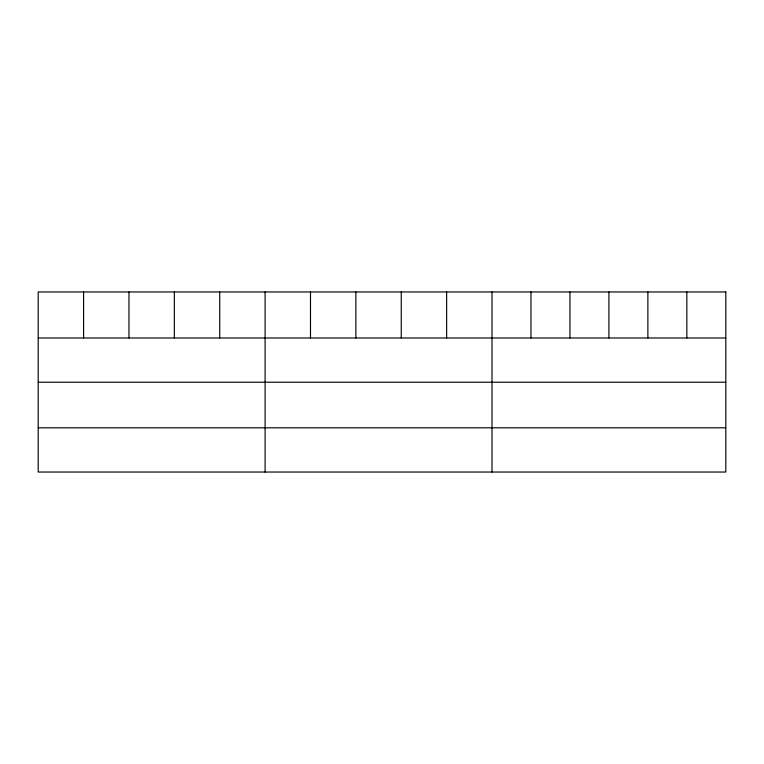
<?xml version="1.0" encoding="UTF-8"?>
<svg xmlns="http://www.w3.org/2000/svg" width="764" height="764" viewBox="0 0 764 764"><rect width="100%" height="100%" fill="white"/><g stroke="black" fill="none" stroke-linecap="round" stroke-linejoin="round"><path stroke-width="1.15" d="M38.2 337.984L725.8 337.984M38.2 382.22L725.8 382.22M38.2 427.802L725.8 427.802M686.836 291.963L686.836 337.984M647.872 291.963L647.872 337.984M608.908 291.963L608.908 337.984M569.944 291.963L569.944 337.984M530.98 291.963L530.98 337.984M492.016 291.963L492.016 472.037M446.634 291.963L446.634 337.984M401.253 291.963L401.253 337.984M355.871 291.963L355.871 337.984M310.49 291.963L310.49 337.984M265.108 291.963L265.108 472.037M219.726 291.963L219.726 337.984M174.345 291.963L174.345 337.984M128.963 291.963L128.963 337.984M83.582 291.963L83.582 337.984M725.8 291.963L38.2 291.963L38.2 472.037L725.8 472.037L725.8 291.963"/></g></svg>
